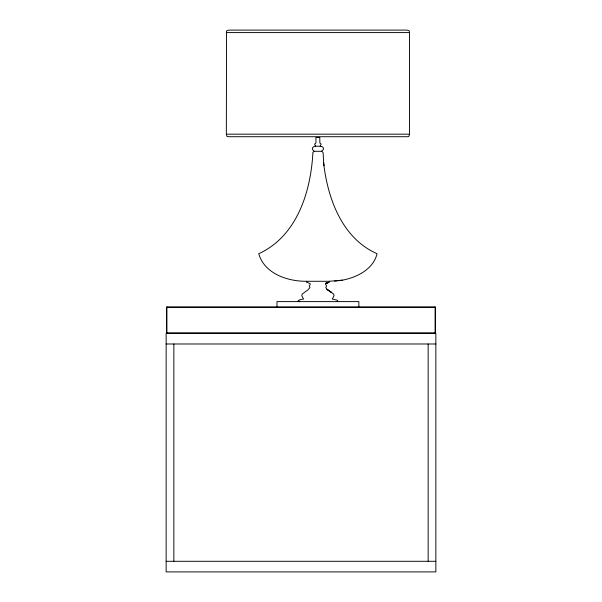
<?xml version="1.0" encoding="UTF-8"?>
<svg xmlns="http://www.w3.org/2000/svg" width="602" height="602" viewBox="0 0 602 602"><rect width="100%" height="100%" fill="white"/><g stroke="black" fill="none" stroke-linecap="round" stroke-linejoin="round"><path stroke-width="0.9" d="M166.144 561.297L166.144 333.388L435.856 333.388L435.856 343.99L435.856 571.9L166.144 571.9L166.144 561.297L435.856 561.297M166.912 306.885L166.912 333.388L166.528 332.861L166.528 307.419L166.912 306.885L435.088 306.885L435.472 307.419L435.472 332.861L435.088 333.388L435.088 306.885M173.85 561.297L173.85 343.99M409.48 32.591L409.48 134.178L226.344 134.178L226.555 30.86L228.783 30.1L407.035 30.1L409.262 30.86L409.48 32.591L226.344 32.591M428.15 561.297L428.15 343.99M409.435 134.652L408.735 136.519L407.035 136.714L228.783 136.714L227.082 136.519L226.382 134.652M323.598 163.112L323.846 165.648L323.108 152.765L322.574 151.9L321.513 151.298L314.304 151.298L312.92 152.306C310.91 191.361 297.177 236.195 258.74 253.705C264.421 273.797 287.937 281.563 306.817 281.277M321.513 151.298L323.455 149.371L323.289 147.753L322.228 146.7L320.166 146.196L321.152 144.164L319.88 143.05L319.76 137.414L315.937 137.414L315.945 143.02L314.921 143.63L314.673 144.977L315.508 145.3L315.666 146.241L320.136 146.203M329.399 282.27L325.772 283.188L328.15 282.684L325.381 283.851L326.63 286.04L325.795 287.538L327.172 289.457L331.672 292.489L326.848 289.284L333.606 294.002L334.05 295.695L332.259 299.028L337.383 300.232L337.76 300.872L337.225 301.369M329.189 281.277L342.455 280.163C357.031 277.356 373.255 269.305 377.085 253.705C341.808 238.257 327.488 197.953 323.56 162.329M334.622 281.157L342.455 280.163M315.666 146.241L313.898 146.595L312.453 147.829L312.355 149.379L314.304 151.298M306.719 281.284L329.279 281.284M306.403 282.157L310.09 283.55L310.203 284.513L309.202 286.04L310.03 287.538L307.848 289.961L302.219 294.002L301.783 295.695L303.558 299.036L299.924 299.713L298.073 300.872L298.336 301.361L299.751 301.361M166.912 307.419L435.088 307.419M166.912 332.861L435.088 332.861M166.144 343.99L435.856 343.99M358.852 306.885L358.852 301.617L276.98 301.617L276.98 306.885M166.528 307.419L166.528 332.861"/></g></svg>
